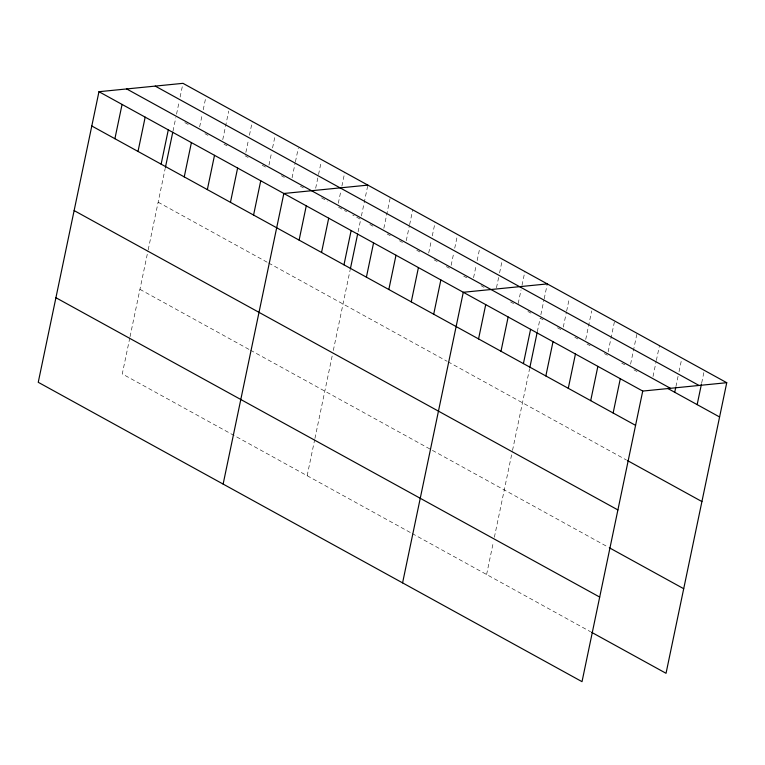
<?xml version="1.0" encoding="UTF-8"?>
<svg xmlns="http://www.w3.org/2000/svg" width="765" height="765" viewBox="0 0 765 765"><rect width="100%" height="100%" fill="white"/><g stroke="black" fill="none" stroke-linecap="round" stroke-linejoin="round"><path stroke-width="0.57" stroke-dasharray="3.83 2.87" d="M129.811 337.853L122.266 373.932L411.149 532.966M130.04 336.724L147.951 251.006M148.19 249.849L165.211 168.377M172.986 131.159L175.816 117.628M176.533 114.195L179.153 101.63M180.11 97.059L182.5 85.632M199.636 126.923L202.266 114.348M203.222 109.778L205.852 97.203M222.749 139.641L228.716 111.068M245.861 152.369L248.491 139.794M249.438 135.223L252.307 121.511M268.974 165.087L271.594 152.522M272.55 147.951L275.18 135.376M292.077 177.815L295.185 162.955M295.424 161.817L298.293 148.094M315.668 188.247L318.297 175.673M318.536 174.535L321.157 161.96M338.302 203.261L340.932 190.686M341.888 186.115L344.747 172.402M307.147 475.715L314.692 439.626M314.922 438.498L332.345 355.113M333.32 350.466L350.093 270.16M358.106 231.814L360.697 219.412L352.655 214.984M361.415 215.979L367.621 186.268M383.839 228.324L390.054 198.613M406.272 240.679L409.38 225.818M409.619 224.681L412.718 209.82M428.706 253.024L431.336 240.449M432.282 235.878L435.151 222.166M451.14 265.369L453.76 252.804M454.716 248.233L457.346 235.658M473.564 277.724L476.193 265.149M477.15 260.578L479.531 249.151M496.475 287.783L498.627 277.494M499.574 272.923L502.442 259.211M518.192 303.562L521.051 289.849M522.007 285.278L524.876 271.565M486.597 574.505L493.425 541.802M494.372 537.288L512.273 451.58M512.521 450.413L529.543 368.94M537.317 331.733L540.138 318.192L543.198 319.875M540.855 314.769L543.963 299.909M544.202 298.771L547.3 283.911M563.289 327.114L566.396 312.254M566.635 311.116L569.256 298.541M585.722 339.459L591.689 310.896M608.146 351.814L614.362 322.094M630.58 364.159L636.786 334.448M653.014 376.504L656.112 361.654M656.351 360.506L659.459 345.656M675.916 386.574L678.067 376.284M679.024 371.714L681.653 359.139M701.696 382.921L704.077 371.494M184.853 122.61L188.879 124.819M204.953 133.665L207.965 135.329M224.04 144.183L227.062 145.838M245.144 155.792L248.156 157.456M262.223 165.202L267.253 167.965M281.319 175.711L284.331 177.365M300.406 186.22L303.428 187.874M321.51 197.839L327.535 201.157M338.589 207.239L346.631 211.666M369.868 224.461L372.928 226.144M387.205 234.004L390.265 235.687M399.445 240.736L402.495 242.419M416.772 250.279L419.832 251.962M434.109 259.823L437.169 261.506M446.339 266.555L449.399 268.238M463.676 276.098L466.736 277.781M481.003 285.641L484.063 287.324M510.571 301.917L513.631 303.6M527.907 311.46L530.967 313.143M557.475 327.736L562.571 330.547M574.811 337.279L577.862 338.962M587.042 344.011L590.102 345.704M604.379 353.554L607.439 355.237M621.706 363.098L624.766 364.781M633.946 369.83L637.006 371.522M158.145 202.209L267.664 262.5M268.668 263.055L447.028 361.243M448.041 361.807L626.468 460.033M139.938 289.352L249.457 349.653M250.461 350.198L608.261 547.176M412.163 533.53L590.59 631.756"/><path stroke-width="1.15" d="M726.75 382.701L182.978 83.337L98.962 91.704L38.25 382.299L582.022 681.663L642.734 391.068L726.75 382.701L666.038 673.296L591.613 632.32M114.903 138.714L122.065 104.432M138.016 151.441L145.178 117.15M161.128 164.159L168.29 129.878M165.45 167.248L172.747 132.288M184.241 176.887L191.403 142.596M207.344 189.605L214.506 155.324M230.456 202.333L237.619 168.042M253.569 215.051L260.731 180.769M223.131 484.082L283.844 193.488L367.86 185.12M299.105 240.124L306.268 205.833M321.539 252.469L328.701 218.188M343.973 264.824L351.135 230.533M350.332 269.031L357.637 234.071M366.406 277.169L373.569 242.878M388.83 289.514L395.993 255.233M411.264 301.869L418.426 267.578M433.698 314.214L440.86 279.933M402.581 582.873L463.284 292.278L547.3 283.911M478.555 338.914L485.718 304.623M500.989 351.259L508.151 316.978M523.413 363.605L530.575 329.323M529.772 367.822L537.078 332.861M545.847 375.959L553.009 341.668M568.28 388.304L575.443 354.023M590.704 400.65L597.867 366.368M613.138 413.004L620.3 378.713M674.73 392.282L675.677 387.712M697.154 404.637L701.457 384.059M155.247 86.101L699.028 385.455M126.684 88.95L670.456 388.304M667.587 388.352L719.588 416.982M98.962 91.704L642.734 391.068M91.8 125.995L635.572 425.35M627.491 460.587L701.916 501.563M74.129 210.576L617.9 509.93M609.284 547.74L683.709 588.706M55.922 297.719L599.693 597.073"/></g></svg>
